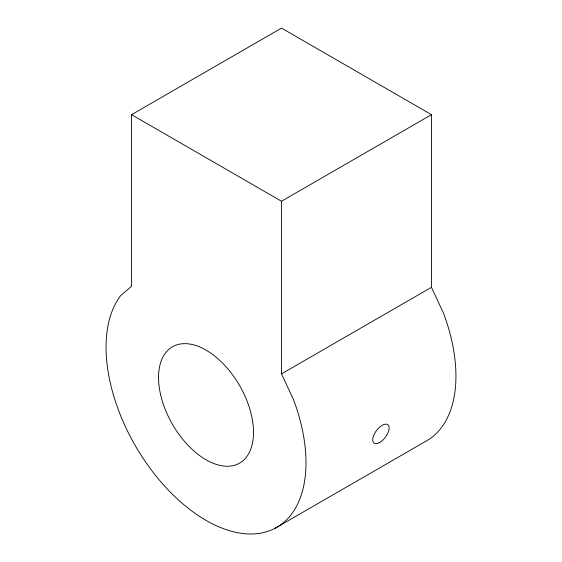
<?xml version="1.0" encoding="UTF-8"?>
<svg xmlns="http://www.w3.org/2000/svg" width="562" height="562" viewBox="0 0 562 562"><rect width="100%" height="100%" fill="white"/><g stroke="black" fill="none" stroke-linecap="round" stroke-linejoin="round"><path stroke-width="0.84" d="M131.564 114.669L281.506 201.245L281.506 373.871L293.61 399.87A141.371 81.623 60 0 1 203.964 519.162A141.371 81.623 60 0 1 120.507 295.802L131.564 286.241L131.564 114.669L281.506 28.1L431.454 114.669L431.454 287.301L443.558 313.301A141.371 81.623 60 0 1 425.188 441.62L275.24 528.196M281.506 201.245L431.454 114.669M281.506 373.871L431.454 287.301M158.54 377.531A67.152 38.771 60 0 0 229.767 466.137A67.152 38.771 60 0 0 229.767 371.166A67.152 38.771 60 0 0 158.54 377.531M379.835 442.406A11.507 5.564 -53 0 0 388.546 425.476A11.507 5.564 -53 0 0 374.425 433.843A11.507 5.564 -53 0 0 379.835 442.406"/></g></svg>
